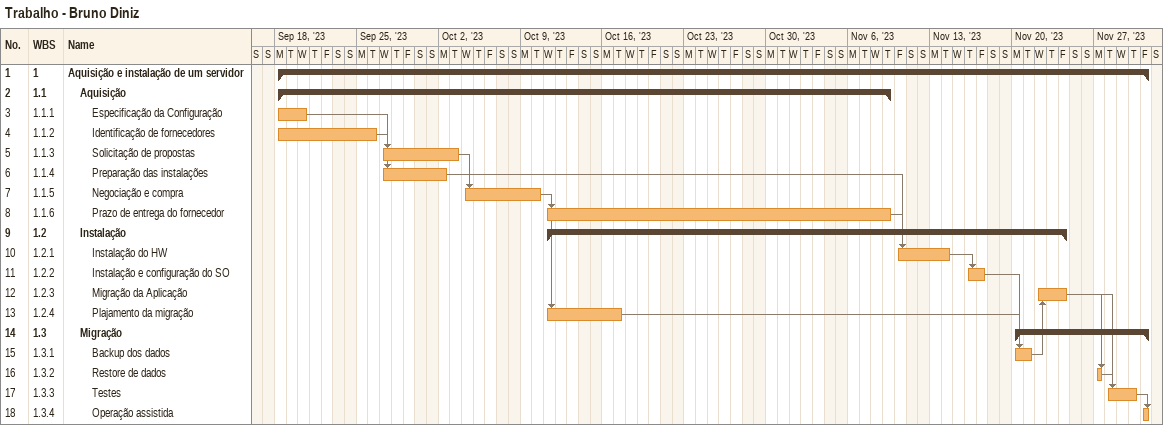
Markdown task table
Trabalho - Bruno Diniz

| ID | WBS | Task | Start | Finish | Predecessors |
|---|---|---|---|---|---|
| 1 | 1 | **Aquisição e instalação de um servidor** | 2023-09-18 | 2023-12-01 |  |
| 2 | 1.1 | **Aquisição** | 2023-09-18 | 2023-11-09 |  |
| 3 | 1.1.1 | Especificação da Configuração | 2023-09-18 | 2023-09-20 |  |
| 4 | 1.1.2 | Identificação de fornecedores | 2023-09-18 | 2023-09-26 |  |
| 5 | 1.1.3 | Solicitação de propostas | 2023-09-27 | 2023-10-03 | 3, 4 |
| 6 | 1.1.4 | Preparação das instalações | 2023-09-27 | 2023-10-02 | 3, 4 |
| 7 | 1.1.5 | Negociação e compra | 2023-10-04 | 2023-10-10 | 5 |
| 8 | 1.1.6 | Prazo de entrega do fornecedor | 2023-10-11 | 2023-11-09 | 7 |
| 9 | 1.2 | **Instalação** | 2023-10-11 | 2023-11-24 |  |
| 10 | 1.2.1 | Instalação do HW | 2023-11-10 | 2023-11-14 | 6, 8 |
| 11 | 1.2.2 | Instalação e configuração do SO | 2023-11-16 | 2023-11-17 | 10 |
| 12 | 1.2.3 | Migração da Aplicação | 2023-11-22 | 2023-11-24 | 15 |
| 13 | 1.2.4 | Plajamento da migração | 2023-10-11 | 2023-10-17 | 7 |
| 14 | 1.3 | **Migração** | 2023-11-20 | 2023-12-01 |  |
| 15 | 1.3.1 | Backup dos dados | 2023-11-20 | 2023-11-21 | 11, 13 |
| 16 | 1.3.2 | Restore de dados | 2023-11-27 | 2023-11-27 | 12 |
| 17 | 1.3.3 | Testes | 2023-11-28 | 2023-11-30 | 12, 16 |
| 18 | 1.3.4 | Operação assistida | 2023-12-01 | 2023-12-01 | 17 |
